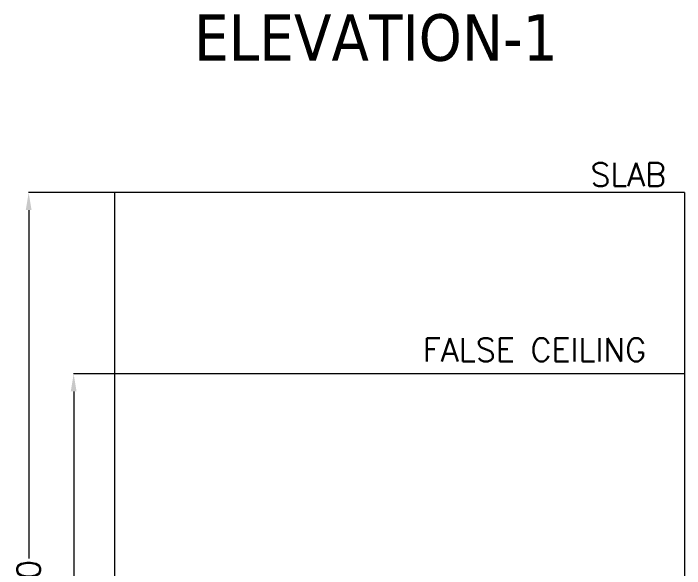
# Model space of a CAD drawing. Extents: x 3552052 to 4102982, y -707811 to -630695.
# Drawn here: x 3714360 to 3717246, y -694849 to -692462 of the extents above; entities that cross this region are included whole.
import ezdxf

# ---------------------------------------------------------------- set-up
doc = ezdxf.new("R2010")
doc.units = 0
doc.header["$LTSCALE"] = 6
doc.header["$MEASUREMENT"] = 0
doc.layers.get('0').update_dxf_attribs({"linetype": 'CONTINUOUS', "lineweight": 0})
doc.layers.get('Defpoints').update_dxf_attribs({"linetype": 'CONTINUOUS', "lineweight": 0})
for name, color, linetype, lineweight in [('ELE-4M UPS P.SB', 3, 'CONTINUOUS', 0), ('ELE-SOCKET NMBERING', 7, 'CONTINUOUS', 9), ('MEP_HVAC_RA_DUCT', 1, 'CONTINUOUS', 0)]:
    doc.layers.add(name, color=color, linetype=linetype, lineweight=lineweight)
doc.styles.add('Annotation', font='tahoma.ttf')
doc.styles.add('ROMANS', font='romans.shx')
doc.dimstyles.new('AEPL1', dxfattribs={"dimtxt": 100, "dimasz": 75, "dimexe": 1.25, "dimexo": 50, "dimtad": 0, "dimdec": 0, "dimtxsty": 'ROMANS', "dimcen": 2.5, "dimclrd": 7, "dimclre": 7, "dimadec": 0, "dimazin": 0, "dimtfac": 1, "dimtdec": 0, "dimtmove": 0, "dimatfit": 3, "dimfxl": 1, "dimlwd": 0, "dimlwe": 0, "dimarcsym": 0})

# ---------------------------------------------------------------- blocks, each defined once
blk = doc.blocks.new('*D217')
at = {"layer": 'Defpoints', "color": 0, "linetype": 'ByBlock', "transparency": 16777216}
for p in [(3714618.8, -694012), (3715324.3, -694012), (3714948.5, -696732.2)]:
    blk.add_point(p, dxfattribs=at)
at = {"layer": 'ELE-4M UPS P.SB', "color": 7, "linetype": 'ByBlock', "lineweight": 0, "transparency": 16777216}
for p, q in [((3715274.3, -694012), (3714617.5, -694012)), ((3714618.8, -694087), (3714618.8, -695195.3)), ((3714618.8, -696657.2), (3714618.8, -695548.9)), ((3714898.5, -696732.2), (3714617.5, -696732.2))]:
    blk.add_line(p, q, dxfattribs=at)
at = {"layer": 'ELE-4M UPS P.SB', "color": 7, "linetype": 'ByBlock', "transparency": 16777216}
for points in [[(3714631.3, -694087), (3714606.3, -694087), (3714618.8, -694012)], [(3714606.3, -696657.2), (3714631.3, -696657.2), (3714618.8, -696732.2)]]:
    blk.add_solid(points, dxfattribs=at)
at = {"layer": 'ELE-4M UPS P.SB', "color": 0, "linetype": 'ByBlock', "transparency": 16777216, "insert": (3714618.8, -695372.1), "char_height": 100, "attachment_point": 5, "rotation": 90, "style": 'ROMANS'}
blk.add_mtext('2720', dxfattribs=at)
blk = doc.blocks.new('*D218')
at = {"layer": 'Defpoints', "color": 0, "linetype": 'ByBlock', "transparency": 16777216}
for p in [(3714425.2, -693232.2), (3714948.5, -693232.2), (3714948.5, -696732.2)]:
    blk.add_point(p, dxfattribs=at)
at = {"layer": 'ELE-4M UPS P.SB', "color": 7, "linetype": 'ByBlock', "lineweight": 0, "transparency": 16777216}
for p, q in [((3714898.5, -693232.2), (3714424, -693232.2)), ((3714425.2, -693307.2), (3714425.2, -694805.4)), ((3714425.2, -696657.2), (3714425.2, -695159)), ((3714898.5, -696732.2), (3714424, -696732.2))]:
    blk.add_line(p, q, dxfattribs=at)
at = {"layer": 'ELE-4M UPS P.SB', "color": 7, "linetype": 'ByBlock', "transparency": 16777216}
for points in [[(3714437.7, -693307.2), (3714412.7, -693307.2), (3714425.2, -693232.2)], [(3714412.7, -696657.2), (3714437.7, -696657.2), (3714425.2, -696732.2)]]:
    blk.add_solid(points, dxfattribs=at)
at = {"layer": 'ELE-4M UPS P.SB', "color": 0, "linetype": 'ByBlock', "transparency": 16777216, "insert": (3714425.2, -694982.2), "char_height": 100, "attachment_point": 5, "rotation": 90, "style": 'ROMANS'}
blk.add_mtext('3500', dxfattribs=at)

msp = doc.modelspace()

# ---------------------------------------------------------------- linework, layer by layer
at = {"layer": 'MEP_HVAC_RA_DUCT', "color": 8, "linetype": 'ByBlock'}
for p, q in [((3714794.3, -693232.2), (3714794.3, -696732.2)), ((3717246.3, -693232.2), (3717246.3, -696732.2))]:
    msp.add_line(p, q, dxfattribs=at)
for points in [[(3717246.3, -693232.2), (3714794.3, -693232.2)], [(3717246.3, -694012), (3714794.3, -694012)]]:
    msp.add_lwpolyline(points, dxfattribs=at)

# ---------------------------------------------------------------- texts
at = {"insert": (3717834.5, -692465.3), "char_height": 200, "width": 2697.906, "attachment_point": 3, "style": 'Annotation'}
msp.add_mtext('\\pxql;ELEVATION-1', dxfattribs=at)
at = {"layer": 'ELE-SOCKET NMBERING', "color": 0, "char_height": 100.004, "width": 2358.602, "attachment_point": 1, "style": 'Annotation'}
for s, insert in [('{\\Fromans|c0;SLAB}', (3716841.4, -693104.8)), ('{\\Fromans|c0;FALSE CEILING }', (3716121.2, -693858.2))]:
    msp.add_mtext(s, dxfattribs=dict(at, insert=insert))

# ---------------------------------------------------------------- dimensions: what is measured, and where the dimension line sits
at = {"layer": 'ELE-4M UPS P.SB', "color": 0, "linetype": 'ByBlock'}
for base, p2, picture, middle in [((3714425.2, -693232.2), (3714948.5, -693232.2), '*D218', (3714425.2, -694982.2)), ((3714618.8, -694012), (3715324.3, -694012), '*D217', (3714618.8, -695372.1))]:
    dim = msp.add_linear_dim(base=base, p1=(3714948.5, -696732.2), p2=p2, angle=90, dimstyle='AEPL1', dxfattribs=at)
    dim.commit()
    dim.dimension.update_dxf_attribs({"geometry": picture, "text_midpoint": middle})

doc.saveas('drawing.dxf')
